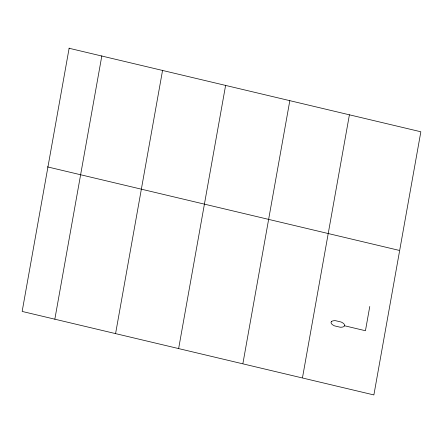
<?xml version="1.0" encoding="UTF-8"?>
<svg xmlns="http://www.w3.org/2000/svg" width="443" height="443" viewBox="0 0 443 443"><rect width="100%" height="100%" fill="white"/><g stroke="black" fill="none" stroke-linecap="round" stroke-linejoin="round"><path stroke-width="0.66" d="M69.158 48.06L22.15 311.435L373.881 394.94M54.838 319.198L101.84 55.824M115.579 333.618L162.587 70.243M178.634 348.586L225.642 85.211M242.925 363.41L289.816 100.666M302.514 377.558L349.405 114.815M369.772 306.478L365.442 330.733L344.327 325.716M373.958 394.519L420.85 131.776L69.119 48.27M47.351 166.856L399.082 250.356M331.624 321.441L331.01 322.327L331.275 323.418A5.117 3.666 16.8 0 0 332.649 324.808A8.079 5.792 16.8 0 0 334.626 325.898L340.108 327.2A8.079 5.792 16.8 0 0 342.301 327.1A5.117 3.666 16.8 0 0 344.039 326.452L344.66 325.566L344.394 324.475A5.117 3.666 16.8 0 0 343.015 323.085A8.079 5.792 16.8 0 0 341.038 321.995L335.556 320.693A8.079 5.792 16.8 0 0 333.369 320.793A5.117 3.666 16.8 0 0 331.624 321.441"/></g></svg>
